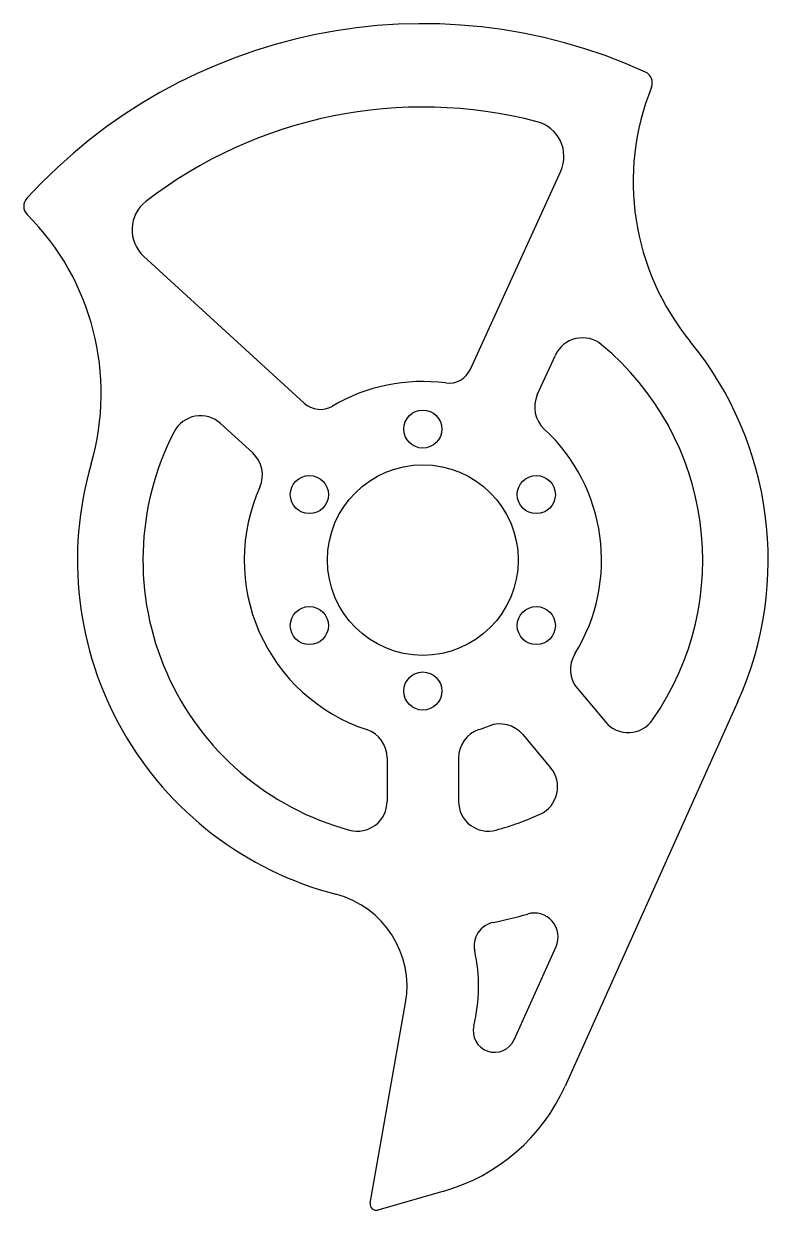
# Model space of a CAD drawing. Header units: millimetres. Extents: x -33.5 to 29, y -54.6 to 45.1.
import ezdxf

# ---------------------------------------------------------------- set-up
doc = ezdxf.new("R2010")
doc.units = ezdxf.units.MM

msp = doc.modelspace()

# ---------------------------------------------------------------- linework, layer by layer
at = {"color": 7, "linetype": 'Continuous', "lineweight": 25}
for p, q in [((4, 16.031), (11.573, 32.673)), ((-9.959, 13.184), (-23.447, 25.529)), ((9.612, 13.878), (11.125, 17.204)), ((-14.28, 9.004), (-16.975, 11.471)), ((12.977, -10.798), (15.325, -13.597)), ((26.454, -11.881), (11.95, -44.175)), ((8.381, -14.655), (10.729, -17.454)), ((-3, -16.613), (-3, -20.267)), ((3, -16.613), (3, -20.267)), ((7.67, -40.281), (11.18, -32.465)), ((-4.412, -54.023), (-1.445, -37.195)), ((1.765, -53), (-3.782, -54.591))]:
    msp.add_line(p, q, dxfattribs=at)
for centre, radius in [((-0.002, 11.001), 1.6), ((-0.002, 0.001), 8.005), ((-9.528, 5.501), 1.6), ((9.524, 5.501), 1.6), ((-9.528, -5.499), 1.6), ((9.524, -5.499), 1.6), ((-0.002, -10.999), 1.6)]:
    msp.add_circle(centre, radius, dxfattribs=at)
for centre, radius, start, end in [((0, 0), 45.05, 65.50137, 137.55863), ((18.266, 40.084), 1, 338.08043, 65.50137), ((38.883, 31.788), 21.223, 158.08043, 219.26718), ((0, 0), 38.05, 75.38667, 127.67333), ((8.843, 33.916), 3, 335.53, 75.38667), ((-32.508, 29.726), 1, 137.55863, 224.97957), ((-21.421, 27.742), 3, 127.67333, 227.53), ((-48.227, 14.018), 21.223, 343.79282, 44.97957), ((13.401, 16.168), 2.5, 50.34689, 155.53), ((0, 0), 23.5, 325.18311, 50.34689), ((0, 0), 29, 335.81379, 39.26718), ((2.179, 16.86), 2, 262.63464, 335.53), ((0, 0), 15, 82.63464, 120.42536), ((-8.609, 14.659), 2, 227.53, 300.42536), ((11.887, 12.843), 2.5, 155.53, 227.2123), ((-18.663, 9.627), 2.5, 47.53, 152.71311), ((0, 0), 15, 328.3177, 47.2123), ((0, 0), 23.5, 152.71311, 254.81689), ((-15.968, 7.16), 2.5, 335.8477, 47.53), ((0, 0), 29, 163.79282, 255.40491), ((0, 0), 15, 155.8477, 251.6823), ((14.892, -9.191), 2.5, 148.3177, 220), ((0, 0), 15, 288.3177, 291.6823), ((6.466, -16.262), 2.5, 40, 111.6823), ((17.241, -11.99), 2.5, 220, 325.18311), ((-5.5, -16.613), 2.5, 0, 71.6823), ((5.5, -16.613), 2.5, 108.3177, 180), ((8.814, -19.061), 2.5, 294.81689, 40), ((-5.5, -20.267), 2.5, 254.81689, 0), ((5.5, -20.267), 2.5, 180, 285.18311), ((0, 0), 23.5, 285.18311, 294.81689), ((-9.324, -35.806), 8, 350, 75.40491), ((0, 0), 31, 281.01984, 286.46973), ((9.356, -31.646), 2, 335.81379, 106.46973), ((6.308, -32.392), 2, 101.01984, 192.32212), ((-9.324, -35.806), 14, 346.31802, 12.32212), ((6.028, -39.543), 1.8, 166.31802, 335.81379), ((-2.645, -37.62), 16, 286, 335.81379), ((-3.92, -54.11), 0.5, 170, 286)]:
    msp.add_arc(centre, radius, start, end, dxfattribs=at)

doc.saveas('drawing.dxf')
